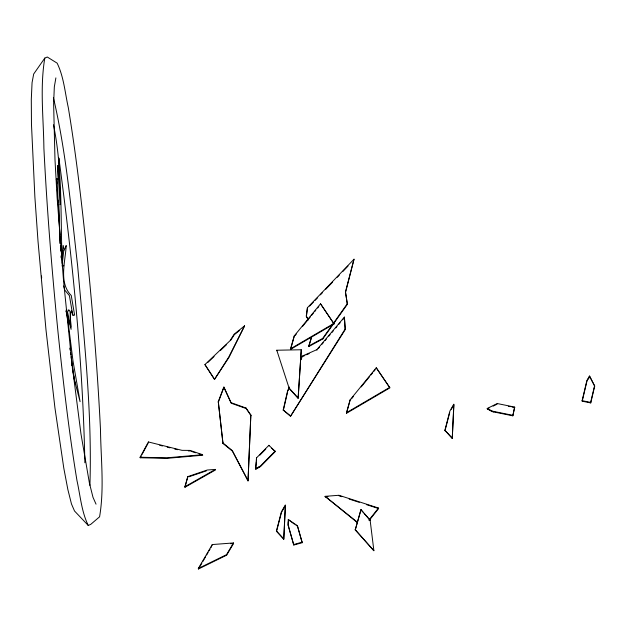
<?xml version="1.0" encoding="UTF-8"?>
<svg xmlns="http://www.w3.org/2000/svg" width="626" height="626" viewBox="0 0 626 626"><rect width="100%" height="100%" fill="white"/><g stroke="black" fill="none" stroke-linecap="round" stroke-linejoin="round"><path stroke-width="0.94" d="M288.257 519.564L288.054 524.799L293.79 545.035L302.217 542.703L297.405 525.676L288.257 519.564L294.455 524.158M288.289 521.826L288.148 525.316L293.79 545.035M89.909 485.338C92.241 412.08 84.08 338.932 77.663 266.05C71.161 209.773 66.34 152.979 53.413 97.719M248.021 480.925L250.838 415.015L246.041 408.027L231.064 402.682L223.905 387.064L218.255 401.657L222.973 443.435L232.41 451.119L248.021 480.925L250.838 415.015M283.766 539.283L285.339 504.971L281.364 511.912L276.402 531.067L283.766 539.283L285.433 505.495L281.457 512.428L276.504 531.591M452.254 438.497L453.819 404.185L449.851 411.125L444.89 430.281L452.254 438.497L453.913 404.709L451.268 409.334M298.125 398.324L301.262 349.754L276.778 350.231L289.243 388.535L298.125 398.324L301.262 349.754M255.619 468.655L256.511 457.896L268.906 445.313L275.307 451.542L260.502 466.581L255.729 469.179L255.619 468.655L260.393 466.065L275.197 451.025M256.324 462.004L255.729 469.179L259.508 466.746M256.472 460.212L256.511 457.896M62.334 263.014L63.797 250.47M66.121 310.097L71.082 329.354L70.315 316.083L71.411 310.418L73.179 315.418L74.611 315.081L71.247 295.495C58.414 282.631 65.456 261.41 66.199 245.509L64.204 250.22L63.171 245.415L62.404 253.749L62.631 265.354L62.24 263.546C60.276 217.253 62.89 170.382 53.453 124.777M308.274 319.972L306.278 316.083L307.436 307.695L354.019 259.195L345.552 292.444L347.375 304.275L322.797 338.924L308.673 346.608L311.49 336.921M306.646 314.737L307.436 307.695M44.798 58.093C39.798 87.789 43.554 118.197 43.89 148.127C46.981 209.96 51.989 271.692 58.132 333.298C63.289 382.549 68.899 431.783 76.99 480.651C80.324 495.628 81.458 511.489 88.25 525.449L90.731 524.369L99.581 516.818C104.448 488.084 100.841 458.662 100.496 429.702C97.546 370.522 92.734 311.443 86.85 252.481C81.779 204.037 76.255 155.6 68.289 107.531C64.994 92.687 63.868 76.982 57.138 63.148L47.279 57.013L44.798 58.093L33.679 74.032L32.067 82.632L31.3 99.291L31.464 124.104L34.876 196.963L38.006 241.159L45.98 329.761L54.939 407.902L63.805 468.201L67.851 489.501L71.466 503.946L74.517 510.996L88.25 525.449M55.886 77.89L54.329 86.842L53.625 103.626L54.978 159.458L57.068 196.924L63.578 281.09L71.959 363.675L80.965 433.881L89.385 482.943L93 497.334L96.036 504.173M300.636 359.739L302.131 356.163L316.866 349.652L344.394 317.092L345.27 329.566L290.511 416.298L283.202 410.014L287.577 390.992L289.071 387.416M283.312 410.531L287.686 391.508M512.827 415.82L514.666 407.088L497.232 403.535L487.192 408.496L491.989 411.579L512.827 415.82L514.666 407.088M582.125 400.671L586.859 380.585L589.598 376.023L594.7 386.117L590.741 402.925L582.219 401.196L582.125 400.671L590.647 402.408L590.741 402.925M582.219 401.196L586.953 381.101L589.598 376.023M590.647 402.408L594.606 385.6M444.984 430.805L449.711 412.557M347.375 304.275L345.442 291.927L354.019 259.195M346.452 412.714L350.169 399.779L376.257 367.775L389.904 387.846L346.561 413.238L346.452 412.714L389.795 387.322M346.561 413.238L350.169 399.779M290.542 348.776L294.306 335.826L320.52 303.806L334.088 323.924L290.675 349.285L290.542 348.776L333.963 323.407M290.675 349.285L294.306 335.826M370.083 519.846L373.886 550.716L355.239 529.956L360.991 509.587L370.13 520.245L364.074 513.406M355.239 529.956L360.991 509.587M184.873 486.731L187.823 476.597L207.237 470.024L215.407 469.406L184.873 486.731L184.983 487.247L215.524 469.923M184.983 487.247L187.823 476.597M308.673 346.608L311.31 338.361M222.973 443.435L218.372 402.174L223.905 387.064M288.062 390.616L289.556 387.04M301.122 359.363L301.873 357.571M588.51 378.902L589.692 376.539L594.7 386.117M244.578 325.825L228.787 357.023L214.468 379.45L228.897 357.54L244.578 325.825L234.163 334.206L229.953 340.787L204.929 364.59L214.468 379.45M140.122 457.246L148.393 441.956L182.017 450.344L189.991 450.415L202.613 454.703L166.86 457.825L140.122 457.246L140.232 457.762L166.978 458.342L202.73 455.219L199.123 453.999M140.232 457.762L141.147 456.064M142.071 454.366L148.041 443.325M198.332 568.471L212.308 544.55L233.467 542.945L233.576 543.47L226.635 555.184L198.45 568.987L198.332 568.471L226.518 554.659L233.467 542.945M198.45 568.987L201.822 563.22M202.785 561.569L205.672 556.624M206.643 554.972L208.082 552.5M209.053 550.849L210.015 549.198M210.978 547.547L212.308 544.55M290.511 416.298L345.153 329.041L344.394 317.092M230.595 340.481L234.273 334.73L239.484 330.536M66.121 311.451L66.99 310.113M308.563 346.092L322.687 338.408L347.266 303.759M368.855 520.198L378.495 508.038L338.94 495.283L325.066 496.34L357.524 522.741M369.567 519.956L378.605 508.562L378.495 508.038M351.491 398.817L353.314 396.579M361.202 386.907L369.692 376.484M370.905 374.997L372.728 372.767M373.941 371.281L375.154 369.786M295.049 335.591L296.262 334.104M302.358 326.655L310.285 316.975M311.505 315.488L313.336 313.25M314.549 311.764L315.77 310.277M317.601 308.039L318.822 306.552M318.227 348.69L319.479 347.211M321.983 344.253L323.235 342.766M325.105 340.552L326.357 339.073M328.861 336.107L330.113 334.628M331.991 332.414L333.243 330.927M335.747 327.969L336.999 326.49M338.877 324.268L340.129 322.789M342.625 319.831L344.503 317.609M309.573 306.106L313.626 301.889M314.972 300.48L317.679 297.671M320.379 294.862L322.398 292.749M325.778 289.235L332.531 282.209M337.257 277.287L339.276 275.182M342.657 271.668L348.056 266.042M259.892 455.102L265.768 449.132M207.824 362.47L214.076 356.515M220.336 350.568L226.589 344.613M488.961 408.183L487.286 409.013L493.789 411.947M493.147 406.118L496.496 404.466M304.846 355.537L302.241 356.679L302.131 356.163M306.576 354.77L309.174 353.62M188.856 476.801L206.423 470.854M293.696 544.518L302.123 542.179M56.254 179.529L58.093 179.388L57.725 165.538L60.041 204.655L58.867 157.987C72.459 259.039 82.914 360.756 84.854 462.755M61.997 265.909L63.836 265.768M325.176 496.864L327.954 496.653M230.697 543.689L232.614 543.54M188.332 450.916L190.101 450.931M508.351 406.297L510.19 406.673M512.021 407.049L514.768 407.604M512.733 415.304L491.895 411.055L487.192 408.496M159.708 445.274L162.517 445.97M167.189 447.136L169.99 447.833M174.662 448.998L177.463 449.695M339.049 495.808L341.812 496.7M349.167 499.071L359.285 502.334M366.648 504.705L378.605 508.562M191.008 451.244L195.515 452.77M250.948 415.531L246.159 408.543L231.174 403.199L224.022 387.58M58.093 179.388L56.997 178.692L60.307 243.436M295.973 525.183L297.499 526.2L302.217 542.703M283.202 410.014L290.401 415.774M325.066 496.34L357.415 522.217M222.864 442.918L232.293 450.603L247.912 480.408M271.668 448.239L274.094 450.446M444.89 430.281L452.16 437.981M276.402 531.067L283.672 538.767M297.898 397.76L289.009 387.964L289.243 388.535M355.192 529.557L373.886 550.716M361.038 509.987L362.861 512.037M389.364 387.064L376.257 367.775M334.088 323.924L320.52 303.806M204.929 364.59L214.358 378.926M306.278 316.083L308.164 319.456M276.778 350.231L277.013 350.803M63.594 285.925L64.83 290.151L69.408 295.628L72.772 315.222M148.393 441.956L148.503 442.472M345.442 291.927L345.552 292.444M345.153 329.041L345.27 329.566M322.687 338.408L322.797 338.924M316.866 349.652L316.975 350.169M268.906 445.313L269.016 445.829M246.041 408.027L246.159 408.543M232.293 450.603L232.41 451.119M218.255 401.657L218.372 402.174M226.518 554.659L226.635 555.184M66.121 311.153L68.062 321.631L72.976 360.897L80.081 401.673L74.424 379.653L71.035 356.734M497.232 403.535L497.334 404.052M297.405 525.676L297.499 526.2M71.63 363.878L71.959 365.78M72.295 367.673L72.624 369.567M72.952 371.468L75.104 383.793M69.768 348.134L70.049 350.044M70.472 352.907L70.754 354.825M41.512 275.972L41.668 277.881M56.676 179.036L56.958 183.801M57.295 189.529L57.522 193.34M57.921 200.023L58.085 202.887M60.417 245.361L60.753 251.112M61.027 255.917L61.137 257.834M288.563 525.284L288.633 527.014M58.883 204.53L59.744 234.719M59.791 236.667L59.955 243.444M68.837 309.972L67.522 311.975L70.871 327.101L70.042 311.505L68.837 309.972"/></g></svg>
